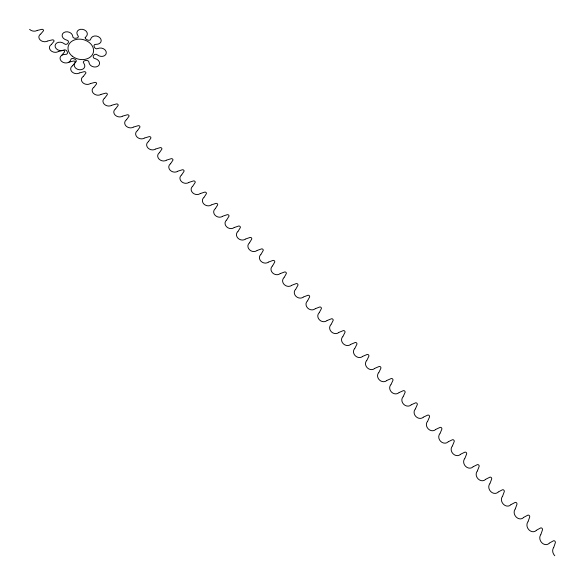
<?xml version="1.0" encoding="UTF-8"?>
<svg xmlns="http://www.w3.org/2000/svg" width="585" height="585" viewBox="0 0 585 585"><rect width="100%" height="100%" fill="white"/><g stroke="black" fill="none" stroke-linecap="round" stroke-linejoin="round"><path stroke-width="0.88" d="M553.754 547.414L555.362 542.639A1.462 1.192 57.9 0 0 553.505 540.781L549.454 543.019M528.072 521.623L529.71 516.994A1.441 1.192 56.2 0 0 527.867 515.151L523.787 517.323M540.862 534.514L542.5 529.783A1.448 1.192 57.1 0 0 540.657 527.933L536.584 530.142M515.283 508.906L516.972 504.263A1.433 1.192 55.3 0 0 515.144 502.427L510.99 504.614M502.595 496.168L504.299 491.59A1.426 1.192 54.4 0 0 502.478 489.769L498.34 491.905M489.959 483.517L491.692 478.983A1.411 1.192 53.4 0 0 489.879 477.177L485.696 479.298M464.885 458.377L466.654 453.953A1.397 1.185 51.1 0 0 464.856 452.161L460.673 454.201M477.367 470.962L479.144 466.442A1.404 1.185 52.3 0 0 477.338 464.636L473.141 466.728M452.41 445.938L454.223 441.529A1.389 1.185 49.9 0 0 452.439 439.744L448.264 441.741M440.037 433.5L441.858 429.163A1.382 1.185 48.7 0 0 440.081 427.386L435.832 429.39M427.701 421.156L429.544 416.856A1.375 1.177 47.3 0 0 427.774 415.087L423.518 417.061M403.189 396.667L405.098 392.418A1.36 1.177 44.5 0 0 403.35 390.67L399.116 392.55M415.387 408.922L417.295 404.608A1.367 1.177 45.9 0 0 415.533 402.853L411.262 404.791M391.007 384.521L392.966 380.287A1.353 1.17 43 0 0 391.219 378.546L386.948 380.411M378.926 372.382L380.886 368.214A1.353 1.17 41.5 0 0 379.153 366.481L374.839 368.338M366.897 360.301L368.872 356.199A1.345 1.163 40 0 0 367.139 354.473L362.817 356.302M342.956 336.382L344.996 332.339A1.338 1.155 36.8 0 0 343.285 330.62L338.956 332.382M354.868 348.353L356.908 344.236A1.338 1.163 38.4 0 0 355.183 342.517L350.846 344.324M331.103 324.47L333.143 320.485A1.331 1.155 35.3 0 0 331.439 318.781L327.073 320.529M307.52 300.865L309.611 296.961A1.324 1.141 32.2 0 0 307.922 295.271L303.556 296.946M319.264 312.668L321.348 308.697A1.324 1.148 33.8 0 0 319.651 307.001L315.3 308.704M295.791 289.173L297.926 285.275A1.316 1.141 30.8 0 0 296.244 283.593L291.864 285.246M284.12 277.531L286.292 273.648A1.316 1.133 29.4 0 0 284.617 271.974L280.2 273.612M272.515 265.919L274.716 262.073A1.316 1.126 28 0 0 273.049 260.405L268.617 262.022M260.99 254.336L263.192 250.548A1.309 1.119 26.7 0 0 261.532 248.896L257.144 250.446M249.473 242.855L251.718 239.082A1.309 1.119 25.4 0 0 250.066 237.437L245.612 238.994M226.666 219.989L228.932 216.304A1.302 1.104 23.1 0 0 227.302 214.673L222.878 216.15M238.036 231.411L240.303 227.667A1.309 1.111 24.2 0 0 238.658 226.029L234.19 227.558M215.331 208.64L217.62 204.999A1.302 1.097 22.1 0 0 215.997 203.368L211.536 204.838M204.048 197.35L206.359 193.737A1.302 1.09 21.1 0 0 204.743 192.121L200.267 193.562M192.823 186.11L195.149 182.527A1.302 1.082 20.1 0 0 193.54 180.919L189.05 182.337M181.642 174.915L183.99 171.376A1.302 1.082 19.2 0 0 182.388 169.767L177.891 171.164M170.513 163.778L172.882 160.268A1.294 1.075 18.4 0 0 171.281 158.674L166.747 160.056M159.412 152.707L161.826 149.212A1.294 1.068 17.6 0 0 160.231 147.625L155.69 148.985M148.385 141.672L150.813 138.206A1.294 1.06 16.9 0 0 149.233 136.627L144.736 137.936M126.521 119.706L128.949 116.349A1.294 1.046 15.6 0 0 127.376 114.777L122.806 116.071M137.402 130.682L139.859 127.252A1.294 1.053 16.2 0 0 138.279 125.68L133.746 126.982M115.618 108.832L118.09 105.49A1.294 1.038 15 0 0 116.525 103.933L111.998 105.168M104.788 97.995L107.274 94.682A1.294 1.031 14.5 0 0 105.724 93.132L101.125 94.375M94.002 87.202L96.51 83.926A1.294 1.024 13.9 0 0 94.967 82.375L90.361 83.596M83.245 76.481L85.798 73.213A1.294 1.016 13.5 0 0 84.255 71.67L79.64 72.869M51.356 44.511L53.937 41.359A1.294 1.002 12.2 0 0 52.416 39.846L47.831 40.95M72.562 65.783L75.129 62.551A1.294 1.009 13 0 0 73.6 61.015L69.03 62.164M61.922 55.136L64.511 51.933A1.294 1.009 12.6 0 0 62.983 50.405L58.346 51.553M40.811 33.959L43.414 30.837A1.294 0.995 11.8 0 0 41.901 29.323L37.243 30.435M36.987 30.552A5.397 4.139 11.5 0 1 29.608 29.352M47.517 41.096A5.397 4.161 11.8 0 1 40.138 39.912A5.397 4.161 11.8 0 1 40.57 34.135M58.09 51.677A5.397 4.19 12.2 0 1 50.719 50.507A5.397 4.19 12.2 0 1 51.114 44.694M79.385 72.993A5.397 4.249 13 0 1 72.006 71.853A5.397 4.249 13 0 1 72.343 65.944M90.105 83.728A5.404 4.278 13.5 0 1 82.726 82.595A5.404 4.278 13.5 0 1 83.033 76.642M100.869 94.499A5.404 4.3 14 0 1 93.49 93.388A5.404 4.3 14 0 1 93.768 87.392M111.684 105.329A5.404 4.329 14.5 0 1 104.305 104.225A5.404 4.329 14.5 0 1 104.547 98.185M122.55 116.203A5.404 4.358 15.1 0 1 115.172 115.113A5.404 4.358 15.1 0 1 115.384 109.029M133.46 127.128A5.411 4.387 15.7 0 1 126.089 126.053A5.411 4.387 15.7 0 1 126.265 119.918M144.429 138.104A5.411 4.417 16.4 0 1 137.051 137.044A5.411 4.417 16.4 0 1 137.19 130.857M155.442 149.124A5.411 4.439 17.1 0 1 148.063 148.078A5.411 4.439 17.1 0 1 148.173 141.848M166.498 160.195A5.419 4.468 17.8 0 1 159.127 159.164A5.419 4.468 17.8 0 1 159.2 152.89M177.613 171.325A5.419 4.497 18.6 0 1 170.235 170.308A5.419 4.497 18.6 0 1 170.279 163.983M188.78 182.498A5.426 4.526 19.5 0 1 181.401 181.496A5.426 4.526 19.5 0 1 181.409 175.12M199.997 193.723A5.433 4.548 20.4 0 1 192.619 192.736A5.433 4.548 20.4 0 1 192.597 186.315M211.258 204.999A5.433 4.578 21.3 0 1 203.887 204.033A5.433 4.578 21.3 0 1 203.829 197.562M222.578 216.333A5.441 4.607 22.4 0 1 215.2 215.375A5.441 4.607 22.4 0 1 215.112 208.852M233.949 227.711A5.448 4.629 23.5 0 1 226.578 226.775A5.448 4.629 23.5 0 1 226.446 220.201M245.371 239.148A5.455 4.658 24.6 0 1 238 238.227A5.455 4.658 24.6 0 1 237.832 231.602M256.852 250.636A5.47 4.68 25.9 0 1 249.473 249.729A5.47 4.68 25.9 0 1 249.276 243.053M268.376 262.175A5.477 4.702 27.2 0 1 261.005 261.283A5.477 4.702 27.2 0 1 260.771 254.563M279.959 273.773A5.484 4.724 28.5 0 1 272.588 272.895A5.484 4.724 28.5 0 1 272.317 266.124M291.601 285.421A5.499 4.746 29.9 0 1 284.23 284.559A5.499 4.746 29.9 0 1 283.922 277.736M303.293 297.129A5.514 4.768 31.4 0 1 295.922 296.281A5.514 4.768 31.4 0 1 295.579 289.399M315.037 308.887A5.528 4.79 32.9 0 1 307.673 308.054A5.528 4.79 32.9 0 1 307.286 301.121M326.839 320.697A5.543 4.812 34.5 0 1 319.476 319.885A5.543 4.812 34.5 0 1 319.052 312.902M338.7 332.565A5.565 4.834 36 0 1 331.329 331.775A5.565 4.834 36 0 1 330.876 324.733M350.612 344.492A5.579 4.848 37.6 0 1 343.249 343.717A5.579 4.848 37.6 0 1 342.752 336.624M362.583 356.477A5.601 4.863 39.2 0 1 355.219 355.717A5.601 4.863 39.2 0 1 354.685 348.565M374.612 368.513A5.623 4.877 40.8 0 1 367.248 367.775A5.623 4.877 40.8 0 1 366.671 360.572M386.692 380.608A5.645 4.892 42.3 0 1 379.336 379.884A5.645 4.892 42.3 0 1 378.722 372.63M398.838 392.762A5.674 4.907 43.9 0 1 391.475 392.06A5.674 4.907 43.9 0 1 390.824 384.747M411.036 404.981A5.704 4.921 45.4 0 1 403.679 404.286A5.704 4.921 45.4 0 1 402.985 396.915M423.291 417.251A5.726 4.929 46.8 0 1 415.942 416.578A5.726 4.929 46.8 0 1 415.204 409.149M435.613 429.58A5.755 4.943 48.2 0 1 428.264 428.922A5.755 4.943 48.2 0 1 427.481 421.441M447.986 441.967A5.791 4.951 49.5 0 1 440.637 441.331A5.791 4.951 49.5 0 1 439.818 433.792M460.424 454.413A5.821 4.958 50.7 0 1 453.075 453.799A5.821 4.958 50.7 0 1 452.22 446.201M472.921 466.925A5.857 4.965 51.9 0 1 465.58 466.325A5.857 4.965 51.9 0 1 464.673 458.669M485.477 479.495A5.894 4.972 53 0 1 478.135 478.918A5.894 4.972 53 0 1 477.192 471.203M498.098 492.124A5.923 4.98 54.1 0 1 490.756 491.568A5.923 4.98 54.1 0 1 489.769 483.788M510.778 504.818A5.967 4.98 55.1 0 1 503.444 504.277A5.967 4.98 55.1 0 1 502.405 496.438M523.516 517.571A6.004 4.987 56 0 1 516.189 517.052A6.004 4.987 56 0 1 515.107 509.155M536.321 530.39A6.04 4.987 56.9 0 1 528.994 529.893A6.04 4.987 56.9 0 1 527.875 521.93M549.191 543.268A6.084 4.994 57.7 0 1 541.864 542.792A6.084 4.994 57.7 0 1 540.701 534.77M554.792 555.75A6.121 4.994 58.5 0 1 553.585 547.67M85.147 37.784L85.622 38.771A5.287 4.08 14.1 0 0 88.84 40.321L90.244 39.992L91.399 37.689A5.28 4.088 14.4 0 1 99.881 37.747A5.28 4.088 14.4 0 1 97.922 44.153L94.755 44.467L94.002 45.447A5.287 4.11 14.5 0 0 95.179 48.255L96.591 48.855L99.567 48.065A5.302 4.132 14.6 0 1 106.294 52.972A5.302 4.132 14.6 0 1 99.004 55.86L96.196 54.237L94.719 54.427A5.316 4.161 14.4 0 0 93.154 56.869L93.746 58.054L96.825 59.275A5.338 4.19 14.1 0 1 97.819 66.259A5.338 4.19 14.1 0 1 89.403 63.867L88.62 61.22L87.275 60.489A5.36 4.205 13.7 0 0 83.845 61.118L83.26 62.207L84.613 64.752A5.382 4.227 13.3 0 1 79.158 69.739A5.382 4.227 13.3 0 1 74.631 63.355L76.372 61.242L75.962 60.014A5.389 4.227 12.9 0 0 72.701 58.434L71.26 58.778L70.061 61.154A5.397 4.219 12.6 0 1 61.337 61.154A5.397 4.219 12.6 0 1 63.472 54.566L66.712 54.237L67.494 53.235A5.389 4.197 12.5 0 0 66.339 50.39L64.906 49.791L61.856 50.588A5.382 4.175 12.5 0 1 55.078 45.652A5.382 4.175 12.5 0 1 62.573 42.749L65.388 44.38L66.887 44.197A5.36 4.146 12.7 0 0 68.504 41.776L67.918 40.592L64.84 39.37A5.338 4.117 13 0 1 63.926 32.511A5.338 4.117 13 0 1 72.328 34.91L73.088 37.506L74.419 38.23A5.316 4.102 13.4 0 0 77.827 37.637L78.419 36.577L77.081 34.084A5.302 4.08 13.8 0 1 82.441 29.323A5.302 4.08 13.8 0 1 86.916 35.524L85.147 37.784M72.291 56.204A12.943 10.069 13.5 0 0 93.329 52.555A12.943 10.069 13.5 0 0 76.73 39.341A12.943 10.069 13.5 0 0 72.291 56.204"/></g></svg>
